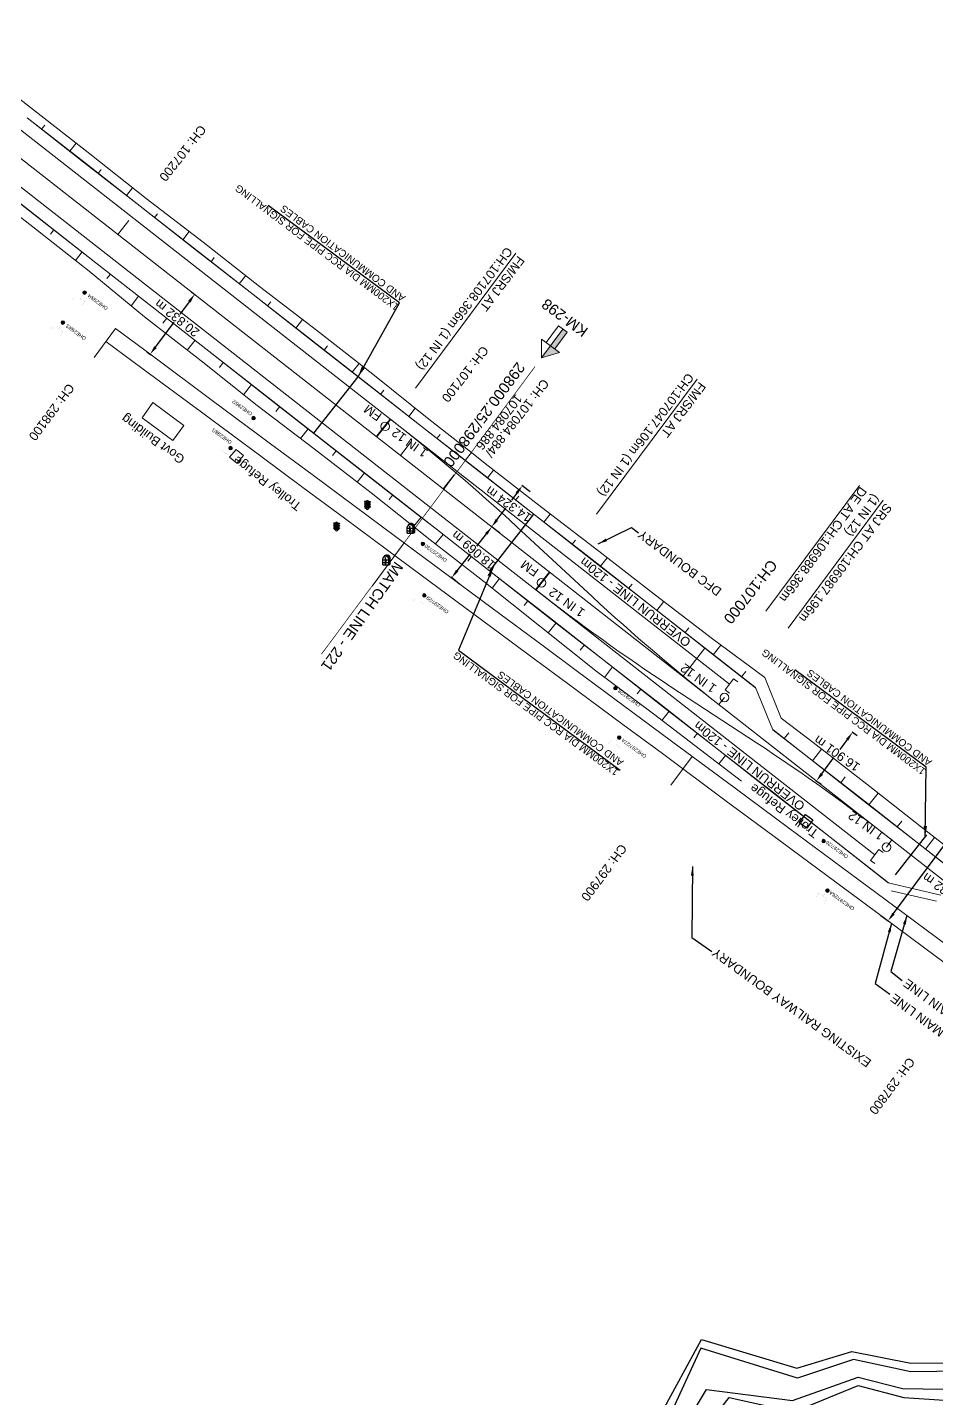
# Model space of a CAD drawing. Header units: metres. Extents: x 644418 to 1306172, y 3366650 to 6747308.
# Drawn here: x 646302.8 to 646556.3, y 3378372.2 to 3378754.8 of the extents above; entities that cross this region are included whole.
import ezdxf
from ezdxf.enums import TextEntityAlignment as Align

# ---------------------------------------------------------------- set-up
doc = ezdxf.new("R2010")
doc.units = ezdxf.units.M
doc.header["$MEASUREMENT"] = 0
doc.linetypes.add('CENTER', pattern=[2, 1.25, -0.25, 0.25, -0.25])
doc.linetypes.add('PHANTOM2', pattern=[1.25, 0.625, -0.125, 0.125, -0.125, 0.125, -0.125])
doc.layers.get('Defpoints').update_dxf_attribs({"lineweight": 0})
for name, color, linetype, lineweight in [('BOUNDARY DIMENTION', 10, 'Continuous', 0), ('Cardinal_Leader', 10, 'Continuous', 0), ('Existing Chainage', 7, 'Continuous', 0), ('Existing IR Track', 143, 'Continuous', 0), ('Existing Railway Boundary', 7, 'CENTER', 0), ('Govt buliding', 251, 'Continuous', 0), ('KM STONE', 7, 'Continuous', 0), ('OHE MAST', 8, 'Continuous', 0), ('OHE MAST TEXT', 8, 'Continuous', 0), ('Proposed Chainage', 10, 'Continuous', 0), ('PROPOSED DFCC TOE LINE', 239, 'Continuous', 0), ('PROPOSED DFCC TOE SLOPES', 239, 'Continuous', 0), ('PROPOSED DFCC TRACK', 1, 'Continuous', 0), ('Proposed TPTC Chainages', 1, 'Continuous', 0), ('Text', 251, 'Continuous', 0), ('Trolley Stand', 251, 'Continuous', 0)]:
    doc.layers.add(name, color=color, linetype=linetype, lineweight=lineweight)
for name, color, linetype in [('CANAL_BOTTOM', 5, 'Continuous'), ('CANAL_TOP', 5, 'Continuous'), ('DFCC Boundary', 6, 'CENTER'), ('Dimension', 10, 'Continuous'), ('KILOMETER_STONE', 251, 'Continuous'), ('MATCH LINE', 7, 'Continuous'), ('PROPOSED DFCC FORMATION LINE', 187, 'Continuous'), ("SARAI BANJARA STN. SRJ's", 10, 'Continuous'), ('Sign Board', 251, 'Continuous'), ('Signalling cable pipes', 234, 'Continuous'), ('TOPO_TEXT', 251, 'Continuous'), ('TROLLEY_STAND', 7, 'Continuous')]:
    doc.layers.add(name, color=color, linetype=linetype)
doc.styles.add('notes', font='romans.shx', dxfattribs={"height": 2})
doc.styles.get("Standard").update_dxf_attribs({"font": 'arial.ttf'})
doc.styles.add('Style-Arial', font='arial.ttf')
doc.styles.add('Text', font='arial.ttf', dxfattribs={"height": 2})
doc.dimstyles.new('DIM', dxfattribs={"dimtxt": 2.5, "dimasz": 2.5, "dimexe": 0.18, "dimexo": 0.0625, "dimgap": 0.09, "dimtad": 0, "dimtih": 1, "dimtoh": 1, "dimdec": 3, "dimzin": 0, "dimdsep": 46, "dimtxsty": 'Standard', "dimcen": 0.09, "dimadec": 0, "dimazin": 0, "dimtfac": 1, "dimtdec": 3, "dimtofl": 0, "dimtmove": 0, "dimatfit": 3, "dimfxl": 1, "dimtolj": 1, "dimtzin": 0, "dimarcsym": 0})
doc.dimstyles.new('ISO-25', dxfattribs={"dimtxt": 2.5, "dimasz": 2.5, "dimexe": 1.25, "dimexo": 0.625, "dimtad": 1, "dimtxsty": 'Standard', "dimcen": 2.5, "dimadec": 0, "dimazin": 0, "dimtfac": 1, "dimtmove": 0, "dimatfit": 3, "dimfxl": 1, "dimarcsym": 0})
doc.dimstyles.get("Standard").update_dxf_attribs({"dimtxt": 2.5, "dimasz": 2.5, "dimexe": 0.18, "dimexo": 0.0625, "dimgap": 0.09, "dimtad": 0, "dimtih": 1, "dimtoh": 1, "dimdec": 3, "dimzin": 0, "dimdsep": 46, "dimtxsty": 'Standard', "dimcen": 0.09, "dimclrd": 1, "dimclre": 1, "dimclrt": 1, "dimadec": 0, "dimazin": 0, "dimtfac": 1, "dimtdec": 3, "dimtofl": 0, "dimtmove": 0, "dimatfit": 3, "dimfxl": 1, "dimtolj": 1, "dimtzin": 0, "dimarcsym": 0})

# ---------------------------------------------------------------- blocks, each defined once
blk = doc.blocks.new('KMS')
blk.add_hatch(color=256).paths.add_polyline_path([(0.84, 1.71), (0.84, 0), (1.28, 0.25), (1.28, 1.71, 0.82134), (-0.65, 2.08, -0.601821)])
for points in [[(-0.84, 0), (-0.84, 1.71)], [(-0.84, 1.38), (0.84, 1.38)], [(-0.84, 0.64), (0.84, 0.64)], [(-0.84, 0), (0.84, 0)], [(0.84, 0), (0.84, 1.71)], [(0.84, 0), (1.28, 0.25)], [(1.28, 0.25), (1.28, 1.71)]]:
    blk.add_lwpolyline(points)
for centre, radius, start, end in [((0, 1.5), 0.867, 14.1462, 165.8538), ((0.28, 1.7), 1, 0.4859, 158.6661)]:
    blk.add_arc(centre, radius, start, end)
at = {"style": 'notes'}
for s, p in [('S', (-0.25, 0.09)), ('K', (-0.25, 1.58)), ('M', (-0.25, 0.81))]:
    blk.add_text(s, height=0.391, dxfattribs=at).set_placement(p)
blk = doc.blocks.new('OHE MAST')
h = blk.add_hatch(color=256)
edge = h.paths.add_edge_path()
edge.add_arc((0, 0), 0.514, 0, 360)
at = {"const_width": 0.01, "flags": 128}
for points in [[(1.5, 3.5), (1.5, 2), (-1.5, 2), (-1.5, 3.5)], [(0, 2), (0, 0)]]:
    blk.add_lwpolyline(points, dxfattribs=at)
blk.add_circle((0, 0), 0.514)
blk = doc.blocks.new('KM POST PLAN')
at = {"extrusion": (0, 0, -1)}
h = blk.add_hatch(color=256, dxfattribs=at)
h.paths.add_polyline_path([(0, -20), (0, -8.47), (3, -8.47), (3, -20)])
h.paths.add_polyline_path([(0, -8.47), (0, 0), (6.25, -8.47), (3, -8.47)], flags=16)
at = {"flags": 128}
for points in [[(0, 0), (-6.25, -8.47), (6.25, -8.47)], [(0, 0), (0, -20)], [(0, 0), (6.25, -8.47)], [(3, -8.47), (3, -20), (-3, -20), (-3, -8.47)]]:
    blk.add_lwpolyline(points, dxfattribs=at)
at = {"style": 'Style-Arial'}
blk.add_attdef('KM-POST', text='', height=6, dxfattribs=at).set_placement((0, -26, -263.95), align=Align.MIDDLE_CENTER)
blk = doc.blocks.new('SIG')
for color, points in [(1, [(-0.22, 0.42, 0.180295), (-0.01, 0.33, -0.00255), (0.01, 0.33, -0.00255), (0.02, 0.33, 0.180295), (0.23, 0.42, -0.002654), (0.25, 0.44, 0.184495), (0.33, 0.65, 1.000001), (-0.32, 0.65, 0.184495), (-0.24, 0.44, -0.002654)]), (2, [(0.23, -0.23, -0.002654), (0.25, -0.21, 0.184495), (0.33, 0.01, 1.000001), (-0.32, 0.01, 0.184495), (-0.24, -0.21, -0.002654), (-0.22, -0.23, 0.180295), (-0.01, -0.32, -0.00255), (0.01, -0.32, -0.00255), (0.02, -0.32, 0.180295)]), (3, [(0.23, -0.88, -0.002654), (0.25, -0.86, 0.184495), (0.33, -0.64, 1.000001), (-0.32, -0.64, 0.184495), (-0.24, -0.86, -0.002654), (-0.22, -0.88, 0.395599)])]:
    blk.add_hatch(color=color).paths.add_polyline_path(points)
for p, q in [((-0.31, 0.98), (-0.32, -0.9)), ((0.33, -0.9), (0.32, 0.98))]:
    blk.add_line(p, q)
for points in [[(-0.31, 0.98), (-0.81, 0.98, 0.198758), (-0.42, 0.41, 0.003814), (-0.31, 0.39, 0.003814)], [(-0.31, 0.33), (-0.81, 0.33, 0.198758), (-0.42, -0.23, 0.003727), (-0.32, -0.26, 0.003727)], [(0.32, 0.98), (0.82, 0.98, -0.198758), (0.44, 0.41, -0.003814), (0.32, 0.39, -0.003814)], [(0.32, 0.33), (0.82, 0.33, -0.198758), (0.44, -0.23, -0.003727), (0.33, -0.26, -0.003727)], [(-0.32, -0.32), (-0.81, -0.32, 0.198758), (-0.42, -0.88, 0.003639), (-0.32, -0.9)], [(0.33, -0.32), (0.82, -0.32, -0.198758), (0.44, -0.88, -0.003639), (0.33, -0.9)]]:
    blk.add_lwpolyline(points, format="xyb")
for centre, radius, start, end in [((0.01, 0.91), 0.324, 12.4049, 167.5951), ((0.01, 0.81), 0.357, 27.7578, 152.2422), ((0.01, -0.9), 0.324, 181.4572, 358.5428)]:
    blk.add_arc(centre, radius, start, end)
blk = doc.blocks.new('*D1733')
at = {"layer": 'Defpoints', "color": 0, "transparency": 16777216}
for p in [(646432.33, 3378615.41), (646434.6, 3378613.61), (646423.4, 3378599.44)]:
    blk.add_point(p, dxfattribs=at)
at = {"layer": 'Dimension', "color": 0, "lineweight": -2, "transparency": 16777216}
for p, q in [((646430.78, 3378613.45), (646428.07, 3378610.02)), ((646434.55, 3378613.65), (646432.18, 3378615.52)), ((646422.68, 3378603.19), (646426.37, 3378607.87)), ((646423.35, 3378599.47), (646420.99, 3378601.34))]:
    blk.add_line(p, q, dxfattribs=at)
at = {"layer": 'Dimension', "color": 0, "transparency": 16777216}
for points in [[(646430.45, 3378613.7), (646431.1, 3378613.19), (646432.33, 3378615.41)], [(646422.35, 3378603.45), (646423, 3378602.93), (646421.13, 3378601.23)]]:
    blk.add_solid(points, dxfattribs=at)
at = {"layer": 'Dimension', "color": 0, "lineweight": 0, "transparency": 16777216, "insert": (646427.22, 3378608.94), "char_height": 2.5, "attachment_point": 5, "rotation": 140}
blk.add_mtext('\\A1;18.069 m', dxfattribs=at)
blk = doc.blocks.new('*D1510')
at = {"layer": 'Defpoints', "color": 0, "transparency": 16777216}
for p in [(646348.53, 3378680.99), (646336.11, 3378664.27), (646337.06, 3378663.56)]:
    blk.add_point(p, dxfattribs=at)
at = {"layer": 'Dimension', "color": 0, "lineweight": -2, "transparency": 16777216}
for p, q in [((646348.58, 3378680.96), (646349.62, 3378680.18)), ((646347.99, 3378678.28), (646345.37, 3378674.76)), ((646338.55, 3378665.57), (646343.74, 3378672.56)), ((646336.16, 3378664.23), (646337.21, 3378663.45))]:
    blk.add_line(p, q, dxfattribs=at)
at = {"layer": 'Dimension', "color": 0, "transparency": 16777216}
for points in [[(646347.65, 3378678.53), (646348.32, 3378678.03), (646349.48, 3378680.29)], [(646338.22, 3378665.82), (646338.89, 3378665.32), (646337.06, 3378663.56)]]:
    blk.add_solid(points, dxfattribs=at)
at = {"layer": 'Dimension', "color": 0, "lineweight": 0, "transparency": 16777216, "insert": (646344.55, 3378673.66), "char_height": 2.5, "attachment_point": 5, "rotation": 142}
blk.add_mtext('\\A1;20.832 m', dxfattribs=at)
blk = doc.blocks.new('*D1600')
at = {"layer": 'BOUNDARY DIMENTION', "color": 0, "lineweight": -2, "transparency": 16777216}
for p, q in [((646439.31, 3378624.85), (646437.82, 3378622.86)), ((646443.03, 3378625.19), (646440.66, 3378626.97)), ((646433.74, 3378617.38), (646436.19, 3378620.66)), ((646434.48, 3378613.71), (646432.1, 3378615.48))]:
    blk.add_line(p, q, dxfattribs=at)
at = {"layer": 'BOUNDARY DIMENTION', "color": 0, "transparency": 16777216}
for points in [[(646438.97, 3378625.1), (646439.64, 3378624.6), (646440.8, 3378626.86)], [(646433.4, 3378617.62), (646434.07, 3378617.13), (646432.24, 3378615.37)]]:
    blk.add_solid(points, dxfattribs=at)
at = {"layer": 'Defpoints', "color": 0, "transparency": 16777216}
for p in [(646440.8, 3378626.86), (646443.08, 3378625.16), (646434.53, 3378613.67)]:
    blk.add_point(p, dxfattribs=at)
at = {"layer": 'BOUNDARY DIMENTION', "color": 0, "transparency": 16777216, "insert": (646437, 3378621.76), "char_height": 2.5, "attachment_point": 5, "rotation": 145}
blk.add_mtext('\\A1;14.324 m', dxfattribs=at)
blk = doc.blocks.new('*D1795')
at = {"layer": 'BOUNDARY DIMENTION', "color": 0, "lineweight": -2, "transparency": 16777216}
for p, q in [((646531.41, 3378556.05), (646529.35, 3378553.28)), ((646534.22, 3378557.08), (646532.76, 3378558.16)), ((646524.32, 3378546.49), (646527.72, 3378551.08)), ((646524.14, 3378543.51), (646522.68, 3378544.59))]:
    blk.add_line(p, q, dxfattribs=at)
at = {"layer": 'BOUNDARY DIMENTION', "color": 0, "transparency": 16777216}
for points in [[(646531.08, 3378556.3), (646531.75, 3378555.8), (646532.9, 3378558.06)], [(646523.98, 3378546.74), (646524.65, 3378546.25), (646522.83, 3378544.49)]]:
    blk.add_solid(points, dxfattribs=at)
at = {"layer": 'Defpoints', "color": 0, "transparency": 16777216}
for p in [(646532.9, 3378558.06), (646534.27, 3378557.04), (646524.19, 3378543.47)]:
    blk.add_point(p, dxfattribs=at)
at = {"layer": 'BOUNDARY DIMENTION', "color": 0, "transparency": 16777216, "insert": (646528.54, 3378552.18), "char_height": 2.5, "attachment_point": 5, "rotation": 145}
blk.add_mtext('\\A1;16.901 m', dxfattribs=at)
blk = doc.blocks.new('*D1926')
at = {"layer": 'Defpoints', "color": 0, "linetype": 'Continuous', "ltscale": 0.5, "transparency": 16777216}
for p in [(646562.41, 3378536.19), (646564.44, 3378534.69), (646540.78, 3378507)]:
    blk.add_point(p, dxfattribs=at)
at = {"layer": 'DFCC Boundary', "color": 0, "linetype": 'Continuous', "lineweight": -2, "ltscale": 0.5, "transparency": 16777216}
for p, q in [((646562.46, 3378536.15), (646564.59, 3378534.58)), ((646544.3, 3378507.5), (646562.95, 3378532.68)), ((646540.83, 3378506.96), (646542.96, 3378505.39))]:
    blk.add_line(p, q, dxfattribs=at)
at = {"layer": 'DFCC Boundary', "color": 0, "linetype": 'Continuous', "ltscale": 0.5, "transparency": 16777216}
for points in [[(646562.62, 3378532.93), (646563.29, 3378532.43), (646564.44, 3378534.69)], [(646543.97, 3378507.75), (646544.64, 3378507.26), (646542.81, 3378505.5)]]:
    blk.add_solid(points, dxfattribs=at)
at = {"layer": 'DFCC Boundary', "color": 0, "linetype": 'Continuous', "ltscale": 0.5, "transparency": 16777216, "insert": (646558.78, 3378513.88), "char_height": 2.5, "attachment_point": 5, "rotation": 145}
blk.add_mtext('\\A1;36.332 m', dxfattribs=at)

msp = doc.modelspace()

# ---------------------------------------------------------------- linework, layer by layer
at = {"layer": 'CANAL_BOTTOM', "linetype": 'Continuous'}
for points in [[(646610.4374, 3378444.8058, 264.0634), (646604.249, 3378436.516, 263.825), (646596.28, 3378425.841, 263.518), (646582.005, 3378400.861, 263.511), (646579.119, 3378388.255, 263.642), (646570.867, 3378379.925, 263.874), (646549.149, 3378379.614, 262.795), (646533.117, 3378383.138, 263.112), (646517.569, 3378377.858, 263.177), (646490.583, 3378386.293, 263.943), (646481.587, 3378366.658, 263.867), (646469.095, 3378346.874, 263.688), (646469.095, 3378346.874, 263.688)], [(646477.074, 3378339.189, 263.786), (646477.074, 3378339.189, 263.786), (646477.074, 3378339.189, 263.786), (646486.325, 3378364.963, 263.961), (646492.198, 3378374.703, 264.366), (646516.13, 3378371.63, 263.65), (646534.427, 3378378.133, 263.651), (646546.841, 3378374.976, 263.555), (646569.845, 3378374.633, 263.644), (646582.077, 3378375.154, 264.112), (646592.794, 3378408.264, 263.473), (646600.698, 3378421.122, 263.586), (646608.398, 3378431.685, 263.815), (646614.5864, 3378439.9748, 264.0534)]]:
    msp.add_polyline3d(points, dxfattribs=at)
at = {"layer": 'CANAL_TOP', "linetype": 'Continuous'}
for points in [[(646470.769, 3378350.548, 264.754), (646470.769, 3378350.548, 264.754), (646479.342, 3378367.616, 264.936), (646490.7396, 3378388.6844, 264.986), (646517.398, 3378380.714, 265.035), (646532.691, 3378385.295, 265.204), (646549.112, 3378382.067, 265.121), (646571.458, 3378382.27, 265.124), (646574.165, 3378388.183, 265.078), (646579.082, 3378405.734, 265.131), (646590.507, 3378428.609, 265.041), (646603.137, 3378438.09, 264.472), (646605.941, 3378449.641, 265.491)], [(646478.049, 3378335.921, 265.185), (646478.049, 3378335.921, 265.185), (646478.049, 3378335.921, 265.185), (646489.318, 3378360.608, 265.143), (646498.515, 3378372.464, 265.342), (646516.509, 3378368.525, 265.187), (646534.474, 3378375.856, 265.195), (646547.158, 3378372.487, 265.209), (646571.173, 3378370.95, 265.431), (646582.4, 3378374.655, 265.336), (646595.269, 3378402.658, 264.992), (646602.773, 3378419.006, 265.277), (646611.526, 3378428.932, 264.556), (646623.204, 3378436.668, 265.378)]]:
    msp.add_polyline3d(points, dxfattribs=at)
at = {"layer": 'Cardinal_Leader', "flags": 128}
msp.add_lwpolyline([(646418.7438, 3378626.0243), (646421.8259, 3378629.9613)], dxfattribs=at)
msp.add_lwpolyline([(646418.7438, 3378626.0243), (646421.8259, 3378629.9613)], dxfattribs=at)
at = {"layer": 'Existing Chainage', "color": 0, "linetype": 'Continuous', "lineweight": 13, "flags": 128}
for points in [[(646321.4351, 3378662.7051), (646327.3945, 3378670.7354)], [(646398.9348, 3378598.9126), (646407.8748, 3378610.9574)], [(646482.2258, 3378543.3413), (646488.1843, 3378551.3723)]]:
    msp.add_lwpolyline(points, dxfattribs=at)
at = {"layer": 'Existing IR Track', "flags": 128}
for points in [[(646405.8789, 3378612.439), (646393.8348, 3378621.3787), (646382.2545, 3378629.9918), (646370.6541, 3378638.6198), (646353.9904, 3378650.9922), (646337.318, 3378663.3711), (646327.3945, 3378670.7354)], [(646403.2581, 3378608.9093), (646391.2505, 3378617.7969), (646379.6132, 3378626.4385), (646367.923, 3378635.1194), (646351.3417, 3378647.4269), (646334.7572, 3378659.7368), (646324.7424, 3378667.1617)], [(646405.8799, 3378612.438), (646417.9932, 3378603.4472), (646432.4546, 3378592.7088), (646446.9741, 3378581.9273), (646455.8774, 3378575.3289), (646471.6574, 3378563.6342), (646482.4591, 3378555.62), (646500.1528, 3378542.4924), (646515.0429, 3378531.4546), (646530.0958, 3378520.2961), (646544.3653, 3378509.7243), (646559.2083, 3378498.7276), (646572.9319, 3378488.5319), (646586.6822, 3378478.3163), (646601.9702, 3378466.9968), (646617.1965, 3378455.723), (646631.3159, 3378445.2366), (646645.602, 3378434.6265), (646658.4672, 3378425.0964), (646686.3322, 3378404.4502), (646701.2177, 3378393.4189), (646716.5698, 3378382.0288)], [(646403.2581, 3378608.9098), (646415.1728, 3378600.0905), (646429.8526, 3378589.2076), (646444.5153, 3378578.3373), (646453.2892, 3378571.8464), (646468.8716, 3378560.3078), (646479.8741, 3378552.1428), (646497.7063, 3378538.9096), (646512.4617, 3378527.9818), (646518.5762, 3378523.4535), (646541.7867, 3378506.2554), (646556.3437, 3378495.4702), (646570.3733, 3378485.0878), (646584.3945, 3378474.7116), (646599.4105, 3378463.5565), (646614.3964, 3378452.4239), (646628.7526, 3378441.7858), (646643.1116, 3378431.1455), (646655.9045, 3378421.65), (646668.7348, 3378412.1267), (646683.759, 3378400.989), (646698.7971, 3378389.8411), (646713.9976, 3378378.5692)]]:
    msp.add_lwpolyline(points, dxfattribs=at)
at = {"layer": 'Govt buliding', "linetype": 'Continuous', "flags": 128}
msp.add_lwpolyline([(646337.849, 3378650.072), (646346.421, 3378643.717), (646343.397, 3378639.499), (646334.8241, 3378645.8546), (646337.849, 3378650.072)], close=True, dxfattribs=at)
at = {"layer": 'MATCH LINE', "linetype": 'PHANTOM2', "ltscale": 15, "const_width": 0.2}
msp.add_lwpolyline([(646444.3868, 3378660.1499), (646384.8264, 3378579.9043)], dxfattribs=at)
at = {"layer": 'Proposed Chainage', "flags": 128}
for points in [[(646331.161, 3378700.939), (646328.0789, 3378697.0019)], [(646409.902, 3378639.2961), (646406.8199, 3378635.359)], [(646491.7469, 3378581.5731), (646485.5826, 3378573.699)]]:
    msp.add_lwpolyline(points, dxfattribs=at)
at = {"layer": 'PROPOSED DFCC FORMATION LINE', "lineweight": 0, "flags": 128}
for points in [[(646424.9081, 3378633.8984), (646412.9842, 3378643.2331), (646397.236, 3378655.5617), (646381.4878, 3378667.8903), (646365.7396, 3378680.2189), (646349.9914, 3378692.5475), (646334.2431, 3378704.876), (646318.4949, 3378717.2046), (646302.7467, 3378729.5332)], [(646424.9389, 3378633.9377), (646413.015, 3378643.2725), (646397.2668, 3378655.6011), (646381.5186, 3378667.9296), (646365.7704, 3378680.2582), (646350.0222, 3378692.5868), (646334.274, 3378704.9154), (646318.5258, 3378717.244), (646302.7776, 3378729.5726)], [(646412.5487, 3378618.1108), (646400.6248, 3378627.4455), (646384.8766, 3378639.7741), (646369.1283, 3378652.1027), (646353.3801, 3378664.4313), (646337.6319, 3378676.7599), (646321.8837, 3378689.0885), (646306.1355, 3378701.4171), (646290.3873, 3378713.7456)], [(646412.5795, 3378618.1502), (646400.6556, 3378627.4849), (646384.9074, 3378639.8135), (646369.1592, 3378652.1421), (646353.411, 3378664.4707), (646337.6628, 3378676.7993), (646321.9146, 3378689.1278), (646306.1664, 3378701.4564), (646290.4182, 3378713.785)], [(646505.8507, 3378570.5319), (646491.7469, 3378581.5731), (646475.9987, 3378593.9017), (646460.2505, 3378606.2303), (646444.5023, 3378618.5589), (646428.7541, 3378630.8875), (646424.9081, 3378633.8984)], [(646510.7052, 3378558.7941), (646505.8119, 3378570.6258), (646491.7777, 3378581.6125), (646476.0295, 3378593.9411), (646460.2813, 3378606.2697), (646444.5331, 3378618.5983), (646428.7849, 3378630.9269), (646424.9389, 3378633.9377)], [(646557.4812, 3378512.6503), (646542.8477, 3378516.1053), (646542.3803, 3378516.4712), (646526.6321, 3378528.7998), (646510.8839, 3378541.1284), (646495.1357, 3378553.457), (646479.3875, 3378565.7856), (646463.6393, 3378578.1142), (646447.8911, 3378590.4427), (646432.1429, 3378602.7713), (646416.3947, 3378615.0999), (646412.5487, 3378618.1108)], [(646542.9639, 3378516.0779), (646542.4111, 3378516.5106), (646526.6629, 3378528.8392), (646510.9147, 3378541.1678), (646495.1665, 3378553.4964), (646479.4183, 3378565.8249), (646463.6701, 3378578.1535), (646447.9219, 3378590.4821), (646432.1737, 3378602.8107), (646416.4255, 3378615.1393), (646412.5795, 3378618.1502)], [(646566.6661, 3378515.0483), (646550.9179, 3378527.3768), (646535.1697, 3378539.7054), (646519.4215, 3378552.034), (646510.6664, 3378558.888)], [(646566.6353, 3378515.0089), (646550.8871, 3378527.3375), (646535.1388, 3378539.6661), (646519.3906, 3378551.9947), (646510.7052, 3378558.7941)]]:
    msp.add_lwpolyline(points, dxfattribs=at)
at = {"layer": 'PROPOSED DFCC TOE LINE', "lineweight": 0, "flags": 128}
for points in [[(646288.6982, 3378744.0329), (646304.5024, 3378731.7758), (646320.2586, 3378719.4575), (646335.9155, 3378707.0122), (646351.8157, 3378694.8778), (646367.5262, 3378682.5011), (646383.3949, 3378670.3264), (646399.1345, 3378657.9869), (646414.7336, 3378645.4678), (646426.6473, 3378636.12)], [(646410.5279, 3378615.5295), (646398.6541, 3378624.9283), (646382.8296, 3378637.1594), (646366.9133, 3378649.2733), (646351.2442, 3378661.7029), (646335.5121, 3378674.052), (646320.0316, 3378686.7226), (646304.3385, 3378699.1216), (646288.5189, 3378711.359)], [(646426.6473, 3378636.12), (646430.4598, 3378633.0663), (646446.2509, 3378620.7926), (646462.1146, 3378608.6114), (646477.9361, 3378596.3765), (646493.807, 3378584.2047), (646508.445, 3378573.4233), (646513.0294, 3378562.0523)], [(646501.9284, 3378544.4368), (646493.2942, 3378551.1046), (646477.365, 3378563.202), (646461.3651, 3378575.2092), (646445.719, 3378587.6682), (646430.1163, 3378600.1826), (646414.3221, 3378612.4524), (646410.5279, 3378615.5295)], [(646513.0294, 3378562.0523), (646521.9092, 3378555.2118), (646537.695, 3378542.9313), (646553.438, 3378530.596), (646569.259, 3378518.3604), (646573.8309, 3378514.8249), (646584.3461, 3378506.6371), (646585.0514, 3378506.1001), (646594.9476, 3378498.5814), (646600.8029, 3378493.8325), (646605.3648, 3378490.3095), (646614.7478, 3378483.0369), (646616.6714, 3378481.7525), (646624.6248, 3378476.415), (646626.8583, 3378474.7565)], [(646556.3208, 3378510.9519), (646543.6571, 3378513.8944)]]:
    msp.add_lwpolyline(points, dxfattribs=at)
at = {"layer": 'PROPOSED DFCC TOE SLOPES', "linetype": 'Continuous', "flags": 128}
for points in [[(646306.7966, 3378726.3628), (646307.6754, 3378727.4854)], [(646314.6707, 3378720.1985), (646316.4324, 3378722.4488)], [(646322.5448, 3378714.0342), (646323.4149, 3378715.1456)], [(646330.4189, 3378707.8699), (646332.1134, 3378710.0344)], [(646338.293, 3378701.7056), (646339.1487, 3378702.7987)], [(646310.2162, 3378698.286), (646309.2952, 3378697.1095)], [(646346.1671, 3378695.5413), (646347.9545, 3378697.8245)], [(646318.0903, 3378692.1217), (646316.2207, 3378689.7336)], [(646354.0412, 3378689.377), (646354.9485, 3378690.536)], [(646325.9644, 3378685.9574), (646324.9885, 3378684.7108)], [(646361.9153, 3378683.2127), (646363.7111, 3378685.5067)], [(646333.8385, 3378679.7931), (646331.7528, 3378677.129)], [(646369.7894, 3378677.0484), (646370.6982, 3378678.2093)], [(646341.7126, 3378673.6288), (646340.6352, 3378672.2526)], [(646377.6635, 3378670.8841), (646379.5413, 3378673.2829)], [(646349.5867, 3378667.4645), (646347.4238, 3378664.7017)], [(646385.5376, 3378664.7198), (646386.49, 3378665.9365)], [(646357.4608, 3378661.3002), (646356.3672, 3378659.9033)], [(646393.4117, 3378658.5555), (646395.3123, 3378660.9834)], [(646365.3349, 3378655.1359), (646363.1082, 3378652.2917)], [(646401.2858, 3378652.3913), (646402.2159, 3378653.5794)], [(646373.209, 3378648.9716), (646372.1077, 3378647.5649)], [(646409.1599, 3378646.227), (646410.9456, 3378648.5079)], [(646381.0831, 3378642.8073), (646378.9645, 3378640.1011)], [(646417.034, 3378640.0627), (646417.907, 3378641.1778)], [(646388.9572, 3378636.6431), (646387.9281, 3378635.3285)], [(646424.9081, 3378633.8984), (646426.6473, 3378636.12)], [(646424.9081, 3378633.8984), (646426.6473, 3378636.12)], [(646431.0882, 3378629.0603), (646432.8002, 3378631.2472)], [(646396.8313, 3378630.4788), (646394.8113, 3378627.8985)], [(646404.7054, 3378624.3145), (646403.6962, 3378623.0253)], [(646438.9623, 3378622.896), (646439.829, 3378624.0031)], [(646412.5795, 3378618.1502), (646410.5279, 3378615.5295)], [(646412.5795, 3378618.1502), (646410.5279, 3378615.5295)], [(646446.8364, 3378616.7317), (646448.6021, 3378618.9872)], [(646418.7596, 3378613.312), (646416.6629, 3378610.6339)], [(646454.7105, 3378610.5674), (646455.6222, 3378611.732)], [(646426.6337, 3378607.1478), (646425.5969, 3378605.8233)], [(646462.5846, 3378604.4031), (646464.4595, 3378606.798)], [(646434.5078, 3378600.9835), (646432.4288, 3378598.3278)], [(646470.4587, 3378598.2388), (646471.4145, 3378599.4597)], [(646442.3819, 3378594.8192), (646441.306, 3378593.4449)], [(646478.3328, 3378592.0745), (646480.2884, 3378594.5725)], [(646450.256, 3378588.6549), (646448.038, 3378585.8216)], [(646486.2069, 3378585.9102), (646487.2154, 3378587.1984)], [(646458.1301, 3378582.4906), (646456.9956, 3378581.0414)], [(646494.081, 3378579.7459), (646496.1948, 3378582.446)], [(646466.0042, 3378576.3263), (646463.7365, 3378573.4296)], [(646501.9551, 3378573.5816), (646503.1026, 3378575.0473)], [(646473.8783, 3378570.162), (646472.8074, 3378568.794)], [(646481.7524, 3378563.9977), (646479.7259, 3378561.4091)], [(646489.6265, 3378557.8334), (646488.6585, 3378556.5969)], [(646513.8506, 3378556.3317), (646515.093, 3378557.9187)], [(646497.5006, 3378551.6691), (646495.6403, 3378549.2928)], [(646521.7247, 3378550.1674), (646524.2488, 3378553.3917)], [(646529.5988, 3378544.0031), (646530.8703, 3378545.6273)], [(646537.4729, 3378537.8388), (646540.0283, 3378541.1031)], [(646545.347, 3378531.6745), (646546.6234, 3378533.305)], [(646553.2211, 3378525.5102), (646555.7829, 3378528.7826)]]:
    msp.add_lwpolyline(points, dxfattribs=at)
at = {"layer": 'PROPOSED DFCC TRACK', "color": 12, "flags": 128}
for points in [[(646418.7438, 3378626.0243), (645924.3649, 3379013.0522), (645920.4277, 3379016.1342), (645916.4899, 3379019.2154), (645912.5508, 3379022.2949), (645908.6098, 3379025.372), (645904.6663, 3379028.4458), (645900.7195, 3379031.5155), (645896.7689, 3379034.5802), (645892.8138, 3379037.6392, 0.00313394), (645862.9044, 3379060.4363), (645858.9065, 3379063.4391), (645854.9042, 3379066.436), (645850.8982, 3379069.428), (645846.889, 3379072.4158), (645842.8774, 3379075.4002), (645838.8639, 3379078.3821)], [(646816.8315, 3378323.0253), (646660.9428, 3378438.404), (646656.9239, 3378441.3788), (646652.9058, 3378444.3544), (646648.8889, 3378447.3318), (646644.8741, 3378450.3119), (646640.8619, 3378453.2955), (646636.8531, 3378456.2837), (646632.8482, 3378459.2772), (646628.848, 3378462.277, -0.00318901), (646600.4293, 3378483.9115), (646596.473, 3378486.9688), (646592.5214, 3378490.0323), (646588.5739, 3378493.1011), (646584.6299, 3378496.1743), (646580.6886, 3378499.251), (646576.7494, 3378502.3304), (646572.8116, 3378505.4115), (646568.8744, 3378508.4935), (646418.7438, 3378626.0243)]]:
    msp.add_lwpolyline(points, format="xyb", dxfattribs=at)
at = {"layer": "SARAI BANJARA STN. SRJ's", "color": 1, "lineweight": 13, "flags": 128}
for points in [[(646498.5438, 3378571.4897), (646422.5965, 3378630.9456), (645928.2176, 3379017.9735), (645924.2802, 3379021.0557), (645920.3414, 3379024.1376), (645916.4003, 3379027.2188), (645912.4562, 3379030.2983), (645908.506, 3379033.3773), (645904.5535, 3379036.4513), (645900.5963, 3379039.5213), (645896.6376, 3379042.5831, 0.00313394), (645866.6619, 3379065.4307), (645862.6563, 3379068.4392), (645858.6473, 3379071.4412), (645854.6355, 3379074.4375), (645850.6238, 3379077.4272), (645846.608, 3379080.4147), (645842.5914, 3379083.399), (645838.5745, 3379086.3808), (645834.5581, 3379089.361), (644446.225, 3380119.4372)], [(646539.0751, 3378523.8846), (646414.8911, 3378621.103), (645920.5122, 3379008.1309), (645916.5752, 3379011.2128), (645912.6384, 3379014.2931), (645908.7014, 3379017.3711), (645904.7635, 3379020.4458), (645900.8266, 3379023.5143), (645896.8855, 3379026.5796), (645892.9416, 3379029.6392), (645888.9901, 3379032.6954, 0.00313394), (645859.1469, 3379055.4419), (645855.1566, 3379058.439), (645851.1611, 3379061.4309), (645847.1608, 3379064.4185), (645843.1543, 3379067.4043), (645839.1469, 3379070.3857), (645835.1365, 3379073.3652), (645831.1239, 3379076.3439), (645827.1096, 3379079.3226), (644752.6733, 3379876.5026)], [(646404.0545, 3378645.4612, -0.0208955), (646439.3417, 3378615.3816), (646460.309, 3378595.9392, 0.02090468), (646495.6123, 3378565.8472)], [(646444.5859, 3378597.8561, 0.0208955), (646482.2561, 3378570.8205), (646506.1629, 3378555.1329, -0.02090468), (646543.8491, 3378528.0847)]]:
    msp.add_lwpolyline(points, format="xyb", dxfattribs=at)
at = {"layer": "SARAI BANJARA STN. SRJ's", "lineweight": 13, "flags": 128}
for points in [[(646439.0117, 3378691.7884), (646410.998, 3378654.1091)], [(646489.5544, 3378656.6148), (646461.5407, 3378618.9355)], [(646534.8296, 3378626.9832), (646508.7259, 3378591.8729)], [(646541.4559, 3378622.8176), (646514.9097, 3378587.1122)]]:
    msp.add_lwpolyline(points, dxfattribs=at)
at = {"layer": "SARAI BANJARA STN. SRJ's", "color": 1, "lineweight": 13, "const_width": 0.5}
for points in [[(646404.0545, 3378645.4612), (646400.1697, 3378640.5651)], [(646444.5859, 3378597.8561), (646448.4386, 3378602.7774)]]:
    msp.add_lwpolyline(points, dxfattribs=at)
at = {"layer": "SARAI BANJARA STN. SRJ's", "linetype": 'Continuous', "lineweight": 13, "flags": 128}
for points in [[(646402.5602, 3378643.4569), (646404.0545, 3378645.4612)], [(646446.1398, 3378599.8145), (646444.5859, 3378597.8561)], [(646497.1662, 3378567.8056), (646495.6123, 3378565.8472)], [(646542.3548, 3378526.0805), (646543.8491, 3378528.0847)]]:
    msp.add_lwpolyline(points, dxfattribs=at)
at = {"layer": "SARAI BANJARA STN. SRJ's", "color": 1, "lineweight": 13, "flags": 128}
for points in [[(646498.5953, 3378569.049), (646497.3927, 3378569.9455), (646499.6948, 3378573.0339), (646500.8974, 3378572.1375)], [(646539.1268, 3378521.444), (646537.9241, 3378522.3404), (646540.2262, 3378525.4288), (646541.4288, 3378524.5324)]]:
    msp.add_lwpolyline(points, dxfattribs=at)
at = {"layer": "SARAI BANJARA STN. SRJ's", "linetype": 'Continuous', "lineweight": 13}
for centre in [(646402.5602, 3378643.4569), (646446.1398, 3378599.8145), (646497.1662, 3378567.8056), (646542.3548, 3378526.0805)]:
    msp.add_circle(centre, 1.2, dxfattribs=at)
at = {"layer": 'Signalling cable pipes', "lineweight": 30}
for points in [[(646382.7321, 3378641.5165), (646395.0257, 3378657.292)], [(646431.7365, 3378603.153), (646444.0301, 3378618.9285)], [(646544.8334, 3378518.2944), (646553.5646, 3378529.4986)]]:
    msp.add_lwpolyline(points, dxfattribs=at)
at = {"layer": 'Trolley Stand', "linetype": 'Continuous', "flags": 128}
msp.add_lwpolyline([(646361.242, 3378633.167), (646359.154, 3378634.894), (646361.044, 3378637.038), (646363.132, 3378635.311), (646361.242, 3378633.167)], close=True, dxfattribs=at)
at = {"layer": 'TROLLEY_STAND', "linetype": 'Continuous'}
msp.add_polyline3d([(646518.054, 3378532.846, 267.446), (646519.779, 3378535.2, 267.414), (646521.848, 3378533.664, 267.397), (646520.1229, 3378531.3099, 267.397)], close=True, dxfattribs=at)

# ---------------------------------------------------------------- block references
at = {"layer": 'KILOMETER_STONE', "linetype": 'Continuous'}
for p in [(646409.543, 3378613.628, 267.596), (646402.735, 3378604.861, 267.682)]:
    msp.add_blockref('KMS', p, dxfattribs=at)
at = {"layer": 'KM STONE'}
ref = msp.add_blockref('KM POST PLAN', (646446.1748, 3378662.5588), dxfattribs=dict(at, xscale=0.5, yscale=0.5, zscale=0.5, rotation=143.4840172641314))
ref.add_attrib('KM-POST', 'KM-298', dxfattribs={"layer": '0', "height": 3, "rotation": 143.484017, "style": 'Style-Arial'}).set_placement((646452.6416, 3378673.7537), align=Align.MIDDLE_CENTER)
at = {"layer": 'OHE MAST', "color": 2, "rotation": 143.3908318566117}
for p in [(646318.79, 3378680.764), (646312.73, 3378672.431), (646365.88, 3378645.759), (646359.486, 3378637.392), (646413.115, 3378610.65), (646413.504, 3378596.285), (646466.784, 3378570.431), (646467.849, 3378556.611), (646524.841, 3378527.749), (646525.881, 3378513.938), (646525.906, 3378513.929)]:
    msp.add_blockref('OHE MAST', p, dxfattribs=at)
at = {"layer": 'Sign Board', "linetype": 'Continuous'}
for p in [(646397.624, 3378621.48), (646389.035, 3378615.501)]:
    msp.add_blockref('SIG', p, dxfattribs=at)

# ---------------------------------------------------------------- texts
at = {"layer": 'DFCC Boundary', "linetype": 'Continuous', "ltscale": 5}
msp.add_text('DFC BOUNDARY', height=2.5, rotation=143.059917, dxfattribs=at).set_placement((646496.6284, 3378597.9278, -274.861))
at = {"layer": 'Existing Chainage', "color": 0, "linetype": 'Continuous', "lineweight": 0, "attachment_point": 6, "line_spacing_factor": 0.6, "style": 'Style-Arial'}
for s, insert, char_height, rotation in [('298000.25/298000', (646419.7836, 3378632.6828), 3, 233.446219), ('CH: 297900', (646458.0573, 3378511.4657), 2.5, 233.426948), ('CH: 297800', (646538.3612, 3378451.927), 2.5, 233.390109)]:
    msp.add_mtext(s, dxfattribs=dict(at, insert=insert, char_height=char_height, rotation=rotation))
at = {"layer": 'Existing Chainage', "color": 0, "lineweight": 0, "insert": (646315.1411, 3378654.9231), "char_height": 2.5, "attachment_point": 4, "rotation": 233.420607, "line_spacing_factor": 0.6, "style": 'Style-Arial'}
msp.add_mtext('CH: 298100', dxfattribs=at)
at = {"layer": 'Existing IR Track', "color": 7, "lineweight": 0}
for s, rotation, p in [('IR DN MAIN LINE', 143.586435, (646547.5215, 3378488.4856)), ('IR UP MAIN LINE', 143.589871, (646543.9166, 3378484.3356))]:
    msp.add_text(s, height=2.5, rotation=rotation, dxfattribs=at).set_placement(p, align=Align.MIDDLE_RIGHT)
at = {"layer": 'Existing Railway Boundary', "linetype": 'Continuous', "ltscale": 5}
msp.add_text('EXISTING RAILWAY BOUNDARY', height=2.5, rotation=144, dxfattribs=at).set_placement((646538.3738, 3378466.4628))
at = {"layer": 'MATCH LINE', "linetype": 'Continuous'}
msp.add_text('MATCH LINE - 221', height=3, rotation=234.693137, dxfattribs=at).set_placement((646405.3705, 3378605.9821))
at = {"layer": 'OHE MAST'}
for s, p in [('OHE298/4', (646320.101, 3378680.4576)), ('OHE298/3', (646314.0157, 3378672.0408)), ('OHE298/2', (646360.3633, 3378650.9922)), ('OHE298/1', (646354.6613, 3378643.0667))]:
    msp.add_text(s, height=1, rotation=144, dxfattribs=at).set_placement(p, align=Align.RIGHT)
at = {"layer": 'OHE MAST TEXT'}
for s, p in [('OHE297/30', (646416.6973, 3378608.0504)), ('OHE297/29', (646417.1626, 3378593.665)), ('OHE297/28', (646470.6149, 3378567.6459)), ('OHE297/27A', (646471.9614, 3378553.6383)), ('OHE297/26', (646528.5297, 3378525.3866)), ('OHE297/26A', (646529.8977, 3378511.1074))]:
    msp.add_text(s, height=1, rotation=144, dxfattribs=at).set_placement(p, align=Align.MIDDLE_CENTER)
at = {"layer": 'Proposed Chainage', "attachment_point": 6, "rotation": 231.944142, "line_spacing_factor": 0.6, "style": 'Style-Arial'}
for s, insert, char_height in [('CH: 107200', (646340.4074, 3378712.3335), 2.5), ('CH: 107100', (646419.1485, 3378650.6905), 2.5), ('CH:107000', (646497.9112, 3378588.9472), 3)]:
    msp.add_mtext(s, dxfattribs=dict(at, insert=insert, char_height=char_height))
at = {"layer": 'Proposed TPTC Chainages', "insert": (646429.942, 3378636.3555), "char_height": 2.5, "attachment_point": 6, "rotation": 231.944142, "line_spacing_factor": 0.776524, "style": 'Style-Arial'}
msp.add_mtext('CH: 107084.884/\\P107084.886\\P', dxfattribs=at)
at = {"layer": "SARAI BANJARA STN. SRJ's", "linetype": 'Continuous', "lineweight": 13, "style": 'Style-Arial'}
for p in [(646488.0561, 3378583.6531), (646519.862, 3378537.9685)]:
    msp.add_text('OVERRUN LINE - 120m', height=2.5, rotation=141.961037, dxfattribs=at).set_placement(p)
at = {"layer": "SARAI BANJARA STN. SRJ's", "color": 10, "lineweight": 13, "char_height": 2.5, "attachment_point": 4, "line_spacing_factor": 0.648, "style": 'Style-Arial'}
for s, insert, width, rotation in [('\\A1;\\pxsm1;FM/SRJ AT {\\A0;CH:107108.366m (1 IN 12)}', (646438.6767, 3378691.9514), 46.046312, 233.002103), ('\\A1;\\pxsm1;FM/SRJ AT {\\A0;CH:107047.106m (1 IN 12)}', (646489.2194, 3378656.7778), 46.046312, 233.002103), ('\\A1;\\pxsm1;DE AT {\\A0;CH:106988.366m}', (646536.0303, 3378626.127), 47.066767, 234), ('\\A1;\\pxsm1;SRJ AT {\\A0;CH:106987.196m (1 IN 12)}', (646541.1209, 3378622.9806), 40.9504, 233.002103)]:
    msp.add_mtext(s, dxfattribs=dict(at, insert=insert, width=width, rotation=rotation))
at = {"layer": "SARAI BANJARA STN. SRJ's", "linetype": 'Continuous', "lineweight": 13, "char_height": 2.5, "attachment_point": 4, "line_spacing_factor": 0.60036, "style": 'Style-Arial'}
for s, insert, rotation in [('FM', (646401.1676, 3378645.7552), 144.755181), ('1 IN 12', (646414.0011, 3378635.5867), 144.379864), ('FM', (646444.9001, 3378602.385), 144.755181), ('1 IN 12', (646457.8057, 3378591.0452), 144.379864), ('1 IN 12', (646494.4845, 3378569.9104), 144.379864), ('1 IN 12', (646541.2581, 3378528.7621), 144.379864)]:
    msp.add_mtext(s, dxfattribs=dict(at, insert=insert, rotation=rotation))
at = {"layer": 'Signalling cable pipes', "linetype": 'Continuous', "lineweight": 13, "style": 'Style-Arial'}
for s, rotation, p in [('1X200MM DIA RCC PIPE FOR SIGNALLING ', 143.013143, (646406.6832, 3378677.1778)), ('AND COMMUNICATION CABLES', 143.013143, (646408.4047, 3378679.6732)), ('1X200MM DIA RCC PIPE FOR SIGNALLING ', 143.74011, (646467.8769, 3378547.4174)), ('1X200MM DIA RCC PIPE FOR SIGNALLING ', 143.013143, (646553.4995, 3378547.618)), ('AND COMMUNICATION CABLES', 143.74011, (646469.2379, 3378550.0704)), ('AND COMMUNICATION CABLES', 143.013143, (646555.221, 3378550.1134))]:
    msp.add_text(s, height=2, rotation=rotation, dxfattribs=at).set_placement(p)
at = {"layer": 'Text'}
msp.add_text('Govt Building', height=2.5, rotation=144, dxfattribs=at).set_placement((646346.9651, 3378634.8205))
at = {"layer": 'Text', "style": 'Text'}
msp.add_text('Trolley Refuge', height=2.5, rotation=143.030254, dxfattribs=at).set_placement((646379.499, 3378621.6916))
at = {"layer": 'TOPO_TEXT'}
msp.add_text('Trolley Refuge', height=2.5, rotation=143.499627, dxfattribs=at).set_placement((646523.672, 3378530.4155))

# ---------------------------------------------------------------- dimensions: what is measured, and where the dimension line sits
at = {"layer": 'BOUNDARY DIMENTION'}
for base, p1, p2, angle, picture, middle in [((646440.7996, 3378626.8578), (646434.5264, 3378613.6688), (646443.084, 3378625.156), 53.315294, '*D1600', (646437.0026, 3378621.7609)), ((646532.9025, 3378558.0568), (646524.1907, 3378543.4744), (646534.2661, 3378557.0444), 53.406897, '*D1795', (646528.5388, 3378552.1797))]:
    dim = msp.add_linear_dim(base=base, p1=p1, p2=p2, angle=angle, dimstyle='DIM', override={"dimpost": ' m'}, dxfattribs=at)
    dim.commit()
    dim.dimension.update_dxf_attribs({"geometry": picture, "text_midpoint": middle, "dimtype": 129, "text_rotation": 145})
at = {"layer": 'DFCC Boundary', "linetype": 'Continuous', "ltscale": 0.5}
dim = msp.add_linear_dim(base=(646564.4409, 3378534.6883), p1=(646540.7824, 3378506.9995), p2=(646562.411, 3378536.1922), angle=53.465638, dimstyle='DIM', override={"dimpost": ' m', "dimtmove": 2}, dxfattribs=at)
dim.commit()
dim.dimension.update_dxf_attribs({"geometry": '*D1926', "text_midpoint": (646558.7777, 3378513.8757), "dimtype": 129, "text_rotation": 145})
at = {"layer": 'Dimension', "color": 10, "lineweight": 0}
for base, p1, p2, angle, picture, middle, turn in [((646337.0611, 3378663.5618), (646348.5271, 3378680.9939), (646336.1128, 3378664.2655), 233.420607, '*D1510', (646344.554, 3378673.6585), 142), ((646432.3258, 3378615.4074), (646423.3962, 3378599.4352), (646434.5955, 3378613.6147), 51.697366, '*D1733', (646427.2205, 3378608.9435), 140)]:
    dim = msp.add_linear_dim(base=base, p1=p1, p2=p2, angle=angle, dimstyle='DIM', override={"dimpost": ' m'}, dxfattribs=at)
    dim.commit()
    dim.dimension.update_dxf_attribs({"geometry": picture, "text_midpoint": middle, "dimtype": 129, "text_rotation": turn})

# ---------------------------------------------------------------- leaders
at = {"layer": 'DFCC Boundary', "linetype": 'Continuous', "lineweight": 0, "ltscale": 5}
msp.add_leader([(646462.0161, 3378610.685), (646471.2508, 3378615.2128), (646473.2005, 3378613.7468)], dimstyle='ISO-25', override={"dimtxt": 0.5, "dimtad": 0}, dxfattribs=at)
at = {"layer": 'Existing IR Track', "color": 7, "lineweight": 0}
for points in [[(646548.0707, 3378506.9791), (646543.5347, 3378491.3564), (646546.7607, 3378488.8024)], [(646543.7934, 3378504.7686), (646539.2391, 3378488.0286), (646543.2582, 3378484.9892)]]:
    msp.add_leader(points, dimstyle='ISO-25', override={"dimtxt": 0.5, "dimtad": 0}, dxfattribs=at)
at = {"layer": 'Existing Railway Boundary', "linetype": 'Continuous', "ltscale": 5}
msp.add_leader([(646488.2475, 3378520.6279), (646488.1343, 3378500.8321), (646493.6809, 3378496.9308)], dimstyle='ISO-25', override={"dimtxt": 0.5, "dimtad": 0}, dxfattribs=at)
at = {"layer": 'Signalling cable pipes', "lineweight": 13}
for points in [[(646395.0257, 3378657.292), (646406.6226, 3378677.8843), (646370.0015, 3378705.1047)], [(646553.1394, 3378528.953), (646553.4389, 3378548.3244), (646516.8178, 3378575.5448)]]:
    msp.add_leader(points, dimstyle='Standard', override={"dimasz": 3, "dimgap": 0.25, "dimclrd": 256}, dxfattribs=at)
at = {"layer": 'Signalling cable pipes', "linetype": 'Continuous', "lineweight": 13}
msp.add_leader([(646432.7455, 3378604.4478), (646423.0206, 3378580.9738), (646468.0616, 3378547.495)], dimstyle='Standard', override={"dimasz": 3, "dimgap": 0.25, "dimclrd": 256}, dxfattribs=at)

doc.saveas('drawing.dxf')
